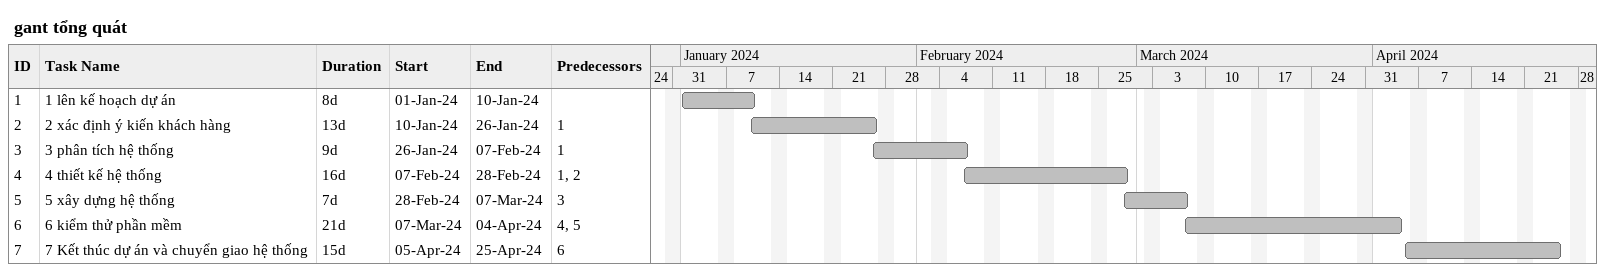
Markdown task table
gant tổng quát

| ID | Task | Duration | Start | Finish | Predecessors |
|---|---|---|---|---|---|
| 1 | 1 lên kế hoạch dự án | 8d | 2024-01-01 | 2024-01-10 |  |
| 2 | 2 xác định ý kiến khách hàng | 13d | 2024-01-10 | 2024-01-26 | 1 |
| 3 | 3 phân tích hệ thống | 9d | 2024-01-26 | 2024-02-07 | 1 |
| 4 | 4 thiết kế hệ thống | 16d | 2024-02-07 | 2024-02-28 | 1, 2 |
| 5 | 5 xây dựng hệ thống | 7d | 2024-02-28 | 2024-03-07 | 3 |
| 6 | 6 kiểm thử phần mềm | 21d | 2024-03-07 | 2024-04-04 | 4, 5 |
| 7 | 7 Kết thúc dự án và chuyển giao hệ thống | 15d | 2024-04-05 | 2024-04-25 | 6 |
